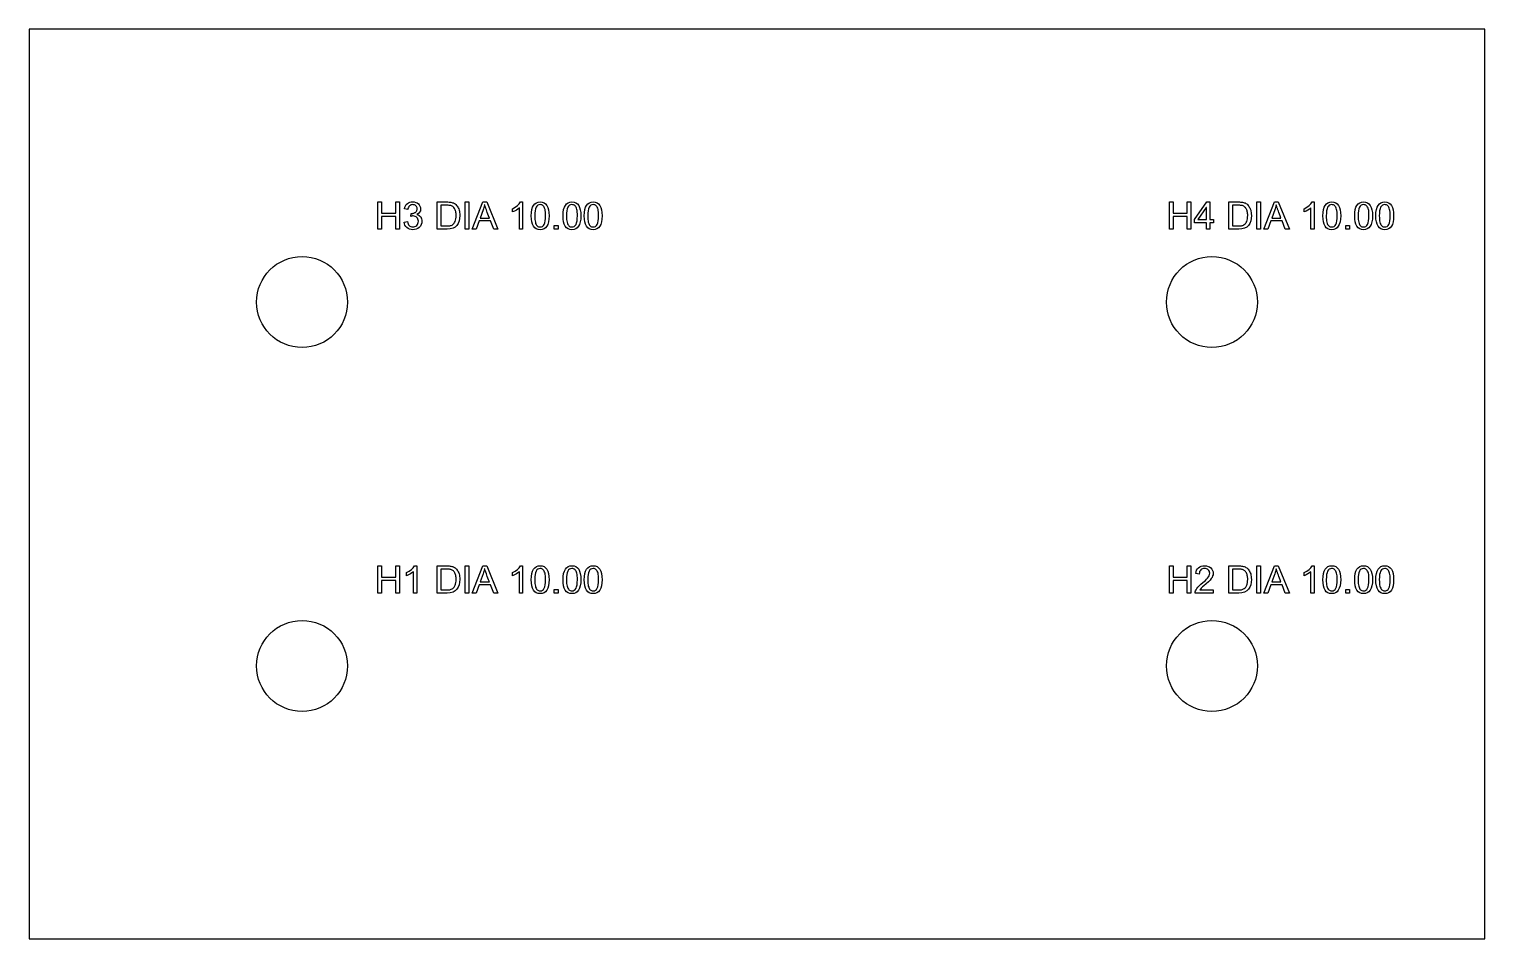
# Model space of a CAD drawing. Header units: millimetres. Extents: x 0 to 160, y 0 to 171.
# Drawn here: x 0 to 160, y 0 to 100 of the extents above; entities that cross this region are included whole.
import ezdxf

# ---------------------------------------------------------------- set-up
doc = ezdxf.new("R2010")
doc.units = ezdxf.units.MM
for name, color, linetype in [('CUT', 1, 'CONTINUOUS'), ('HOLE', 3, 'CONTINUOUS'), ('TEXT', 7, 'CONTINUOUS')]:
    doc.layers.add(name, color=color, linetype=linetype)

msp = doc.modelspace()

# ---------------------------------------------------------------- linework, layer by layer
at = {"layer": 'CUT'}
msp.add_lwpolyline([(0, 0), (160, 0), (160, 100), (0, 100), (0, 0)], close=True, dxfattribs=at)
at = {"layer": 'HOLE'}
for centre in [(30, 70), (130, 70), (30, 30), (130, 30)]:
    msp.add_circle(centre, 5, dxfattribs=at)
at = {"layer": 'TEXT'}
for points in [[(40.69, 78), (40.29, 78), (40.29, 79.41), (38.73, 79.41), (38.73, 78), (38.34, 78), (38.34, 81), (38.73, 81), (38.73, 79.77), (40.29, 79.77), (40.29, 81), (40.69, 81), (40.69, 78)], [(42.61, 79.62), (42.75, 79.59), (42.86, 79.53), (42.96, 79.45), (43.04, 79.35), (43.1, 79.24), (43.14, 79.13), (43.17, 79.01), (43.18, 78.88), (43.16, 78.69), (43.1, 78.51), (43.01, 78.35), (42.88, 78.21), (42.72, 78.1), (42.55, 78.01), (42.37, 77.97), (42.17, 77.95), (41.98, 77.96), (41.8, 78.01), (41.65, 78.08), (41.51, 78.18), (41.4, 78.31), (41.31, 78.45), (41.25, 78.61), (41.21, 78.79), (41.58, 78.84), (41.61, 78.7), (41.66, 78.58), (41.71, 78.48), (41.78, 78.4), (41.86, 78.33), (41.95, 78.29), (42.05, 78.26), (42.17, 78.25), (42.29, 78.26), (42.4, 78.3), (42.51, 78.35), (42.6, 78.43), (42.68, 78.53), (42.74, 78.63), (42.77, 78.75), (42.78, 78.88), (42.77, 79), (42.74, 79.11), (42.69, 79.21), (42.62, 79.29), (42.53, 79.37), (42.43, 79.42), (42.32, 79.45), (42.2, 79.46), (42.14, 79.46), (42.08, 79.45), (42.01, 79.44), (41.94, 79.42), (41.98, 79.74), (42.05, 79.74), (42.11, 79.75), (42.16, 79.75), (42.21, 79.76), (42.26, 79.77), (42.3, 79.78), (42.35, 79.8), (42.4, 79.83), (42.45, 79.86), (42.5, 79.89), (42.54, 79.94), (42.58, 79.99), (42.61, 80.04), (42.63, 80.1), (42.65, 80.17), (42.65, 80.24), (42.64, 80.35), (42.61, 80.44), (42.57, 80.52), (42.5, 80.59), (42.42, 80.64), (42.34, 80.68), (42.25, 80.7), (42.16, 80.71), (42.05, 80.7), (41.96, 80.68), (41.87, 80.63), (41.8, 80.57), (41.73, 80.49), (41.68, 80.4), (41.64, 80.29), (41.62, 80.17), (41.25, 80.23), (41.3, 80.42), (41.36, 80.58), (41.45, 80.71), (41.57, 80.82), (41.69, 80.9), (41.83, 80.97), (41.99, 81), (42.15, 81.01), (42.33, 81), (42.49, 80.96), (42.64, 80.89), (42.78, 80.79), (42.88, 80.67), (42.96, 80.54), (43.01, 80.39), (43.03, 80.23), (43, 80.04), (42.92, 79.87), (42.79, 79.74), (42.61, 79.63), (42.61, 79.62)], [(44.86, 81), (45.89, 81), (46.02, 81), (46.15, 80.99), (46.26, 80.98), (46.36, 80.97), (46.46, 80.95), (46.55, 80.92), (46.65, 80.89), (46.74, 80.84), (46.82, 80.78), (46.9, 80.71), (46.98, 80.63), (47.05, 80.54), (47.11, 80.44), (47.17, 80.34), (47.22, 80.23), (47.26, 80.11), (47.29, 79.98), (47.32, 79.84), (47.33, 79.68), (47.34, 79.52), (47.32, 79.2), (47.26, 78.91), (47.16, 78.65), (47.02, 78.43), (46.84, 78.24), (46.59, 78.11), (46.29, 78.03), (45.94, 78), (44.86, 78), (44.86, 81)], [(45.25, 78.36), (45.9, 78.36), (45.99, 78.36), (46.08, 78.36), (46.17, 78.37), (46.25, 78.38), (46.33, 78.4), (46.4, 78.43), (46.48, 78.46), (46.56, 78.51), (46.64, 78.58), (46.71, 78.66), (46.77, 78.75), (46.82, 78.87), (46.87, 79), (46.9, 79.16), (46.92, 79.33), (46.93, 79.52), (46.93, 79.64), (46.92, 79.74), (46.91, 79.85), (46.89, 79.95), (46.86, 80.04), (46.83, 80.13), (46.79, 80.22), (46.74, 80.3), (46.69, 80.38), (46.63, 80.44), (46.56, 80.49), (46.49, 80.54), (46.43, 80.57), (46.36, 80.6), (46.29, 80.62), (46.22, 80.63), (46.15, 80.63), (46.07, 80.64), (45.98, 80.64), (45.88, 80.64), (45.25, 80.64), (45.25, 78.36)], [(48.33, 78), (47.93, 78), (47.93, 81), (48.33, 81), (48.33, 78)], [(51.51, 78), (51.06, 78), (50.71, 78.91), (49.46, 78.91), (49.13, 78), (48.71, 78), (49.86, 81), (50.29, 81), (51.51, 78)], [(50.59, 79.23), (50.5, 79.46), (50.43, 79.66), (50.36, 79.84), (50.3, 79.99), (50.26, 80.12), (50.22, 80.22), (50.19, 80.29), (50.18, 80.33), (50.15, 80.41), (50.13, 80.49), (50.1, 80.58), (50.07, 80.69), (50.06, 80.69), (50.03, 80.54), (49.99, 80.4), (49.95, 80.26), (49.91, 80.13), (49.57, 79.23), (50.59, 79.23)], [(54.24, 78), (53.88, 78), (53.88, 80.35), (53.73, 80.22), (53.55, 80.11), (53.36, 80), (53.14, 79.9), (53.14, 80.26), (53.43, 80.42), (53.67, 80.6), (53.86, 80.8), (54, 81.01), (54.24, 81.01), (54.24, 78)], [(56.17, 81.01), (56.4, 80.99), (56.6, 80.92), (56.76, 80.8), (56.9, 80.63), (57.01, 80.41), (57.08, 80.15), (57.13, 79.84), (57.15, 79.48), (57.13, 79.12), (57.08, 78.8), (57, 78.54), (56.89, 78.33), (56.75, 78.16), (56.59, 78.04), (56.39, 77.97), (56.17, 77.95), (55.94, 77.97), (55.74, 78.04), (55.57, 78.16), (55.44, 78.33), (55.33, 78.55), (55.25, 78.81), (55.21, 79.12), (55.19, 79.48), (55.21, 79.84), (55.25, 80.16), (55.33, 80.42), (55.44, 80.63), (55.58, 80.8), (55.75, 80.92), (55.95, 80.99), (56.17, 81.01)], [(56.17, 78.25), (56.31, 78.27), (56.43, 78.32), (56.53, 78.41), (56.62, 78.54), (56.68, 78.71), (56.73, 78.92), (56.76, 79.18), (56.77, 79.48), (56.76, 79.69), (56.75, 79.89), (56.73, 80.05), (56.7, 80.19), (56.66, 80.32), (56.62, 80.42), (56.56, 80.51), (56.5, 80.58), (56.43, 80.64), (56.35, 80.68), (56.26, 80.7), (56.16, 80.71), (56.02, 80.69), (55.9, 80.64), (55.8, 80.55), (55.72, 80.42), (55.65, 80.25), (55.61, 80.04), (55.58, 79.78), (55.57, 79.48), (55.57, 79.27), (55.59, 79.08), (55.61, 78.91), (55.64, 78.77), (55.67, 78.65), (55.72, 78.54), (55.77, 78.45), (55.84, 78.38), (55.91, 78.32), (55.99, 78.28), (56.07, 78.26), (56.17, 78.25)], [(59.66, 81.01), (59.89, 80.99), (60.09, 80.92), (60.26, 80.8), (60.4, 80.63), (60.5, 80.41), (60.58, 80.15), (60.63, 79.84), (60.64, 79.48), (60.63, 79.12), (60.58, 78.8), (60.5, 78.54), (60.39, 78.33), (60.25, 78.16), (60.08, 78.04), (59.89, 77.97), (59.66, 77.95), (59.43, 77.97), (59.24, 78.04), (59.07, 78.16), (58.93, 78.33), (58.82, 78.55), (58.75, 78.81), (58.7, 79.12), (58.69, 79.48), (58.7, 79.84), (58.75, 80.16), (58.83, 80.42), (58.94, 80.63), (59.08, 80.8), (59.25, 80.92), (59.44, 80.99), (59.66, 81.01)], [(59.66, 78.25), (59.8, 78.27), (59.92, 78.32), (60.03, 78.41), (60.11, 78.54), (60.18, 78.71), (60.22, 78.92), (60.25, 79.18), (60.26, 79.48), (60.26, 79.69), (60.25, 79.89), (60.23, 80.05), (60.2, 80.19), (60.16, 80.32), (60.11, 80.42), (60.06, 80.51), (60, 80.58), (59.92, 80.64), (59.84, 80.68), (59.76, 80.7), (59.66, 80.71), (59.52, 80.69), (59.4, 80.64), (59.3, 80.55), (59.21, 80.42), (59.15, 80.25), (59.1, 80.04), (59.07, 79.78), (59.06, 79.48), (59.07, 79.27), (59.08, 79.08), (59.1, 78.91), (59.13, 78.77), (59.17, 78.65), (59.21, 78.54), (59.27, 78.45), (59.33, 78.38), (59.4, 78.32), (59.48, 78.28), (59.57, 78.26), (59.66, 78.25)], [(61.99, 81.01), (62.22, 80.99), (62.42, 80.92), (62.59, 80.8), (62.73, 80.63), (62.83, 80.41), (62.91, 80.15), (62.96, 79.84), (62.97, 79.48), (62.96, 79.12), (62.91, 78.8), (62.83, 78.54), (62.72, 78.33), (62.58, 78.16), (62.41, 78.04), (62.22, 77.97), (61.99, 77.95), (61.77, 77.97), (61.57, 78.04), (61.4, 78.16), (61.26, 78.33), (61.16, 78.55), (61.08, 78.81), (61.03, 79.12), (61.02, 79.48), (61.03, 79.84), (61.08, 80.16), (61.16, 80.42), (61.27, 80.63), (61.41, 80.8), (61.58, 80.92), (61.77, 80.99), (61.99, 81.01)], [(61.99, 78.25), (62.13, 78.27), (62.25, 78.32), (62.36, 78.41), (62.44, 78.54), (62.51, 78.71), (62.56, 78.92), (62.58, 79.18), (62.59, 79.48), (62.59, 79.69), (62.58, 79.89), (62.56, 80.05), (62.53, 80.19), (62.49, 80.32), (62.44, 80.42), (62.39, 80.51), (62.33, 80.58), (62.26, 80.64), (62.18, 80.68), (62.09, 80.7), (61.99, 80.71), (61.85, 80.69), (61.73, 80.64), (61.63, 80.55), (61.54, 80.42), (61.48, 80.25), (61.43, 80.04), (61.4, 79.78), (61.39, 79.48), (61.4, 79.27), (61.41, 79.08), (61.43, 78.91), (61.46, 78.77), (61.5, 78.65), (61.55, 78.54), (61.6, 78.45), (61.66, 78.38), (61.73, 78.32), (61.81, 78.28), (61.9, 78.26), (61.99, 78.25)], [(127.69, 78), (127.29, 78), (127.29, 79.41), (125.73, 79.41), (125.73, 78), (125.34, 78), (125.34, 81), (125.73, 81), (125.73, 79.77), (127.29, 79.77), (127.29, 81), (127.69, 81), (127.69, 78)], [(130.16, 78.72), (129.76, 78.72), (129.76, 78), (129.39, 78), (129.39, 78.72), (128.09, 78.72), (128.09, 79.06), (129.45, 81), (129.76, 81), (129.76, 79.06), (130.16, 79.06), (130.16, 78.72)], [(129.39, 79.06), (129.39, 80.41), (129.38, 80.41), (128.45, 79.06), (129.39, 79.06)], [(131.86, 81), (132.89, 81), (133.02, 81), (133.15, 80.99), (133.26, 80.98), (133.36, 80.97), (133.46, 80.95), (133.55, 80.92), (133.65, 80.89), (133.74, 80.84), (133.82, 80.78), (133.9, 80.71), (133.98, 80.63), (134.05, 80.54), (134.11, 80.44), (134.17, 80.34), (134.22, 80.23), (134.26, 80.11), (134.29, 79.98), (134.32, 79.84), (134.33, 79.68), (134.34, 79.52), (134.32, 79.2), (134.26, 78.91), (134.16, 78.65), (134.02, 78.43), (133.84, 78.24), (133.59, 78.11), (133.29, 78.03), (132.94, 78), (131.86, 78), (131.86, 81)], [(132.25, 78.36), (132.9, 78.36), (132.99, 78.36), (133.08, 78.36), (133.17, 78.37), (133.25, 78.38), (133.33, 78.4), (133.4, 78.43), (133.48, 78.46), (133.56, 78.51), (133.64, 78.58), (133.71, 78.66), (133.77, 78.75), (133.82, 78.87), (133.87, 79), (133.9, 79.16), (133.92, 79.33), (133.93, 79.52), (133.93, 79.64), (133.92, 79.74), (133.91, 79.85), (133.89, 79.95), (133.86, 80.04), (133.83, 80.13), (133.79, 80.22), (133.74, 80.3), (133.69, 80.38), (133.63, 80.44), (133.56, 80.49), (133.49, 80.54), (133.43, 80.57), (133.36, 80.6), (133.29, 80.62), (133.22, 80.63), (133.15, 80.63), (133.07, 80.64), (132.98, 80.64), (132.88, 80.64), (132.25, 80.64), (132.25, 78.36)], [(135.33, 78), (134.93, 78), (134.93, 81), (135.33, 81), (135.33, 78)], [(138.51, 78), (138.06, 78), (137.71, 78.91), (136.46, 78.91), (136.13, 78), (135.71, 78), (136.86, 81), (137.29, 81), (138.51, 78)], [(137.59, 79.23), (137.5, 79.46), (137.43, 79.66), (137.36, 79.84), (137.3, 79.99), (137.26, 80.12), (137.22, 80.22), (137.19, 80.29), (137.18, 80.33), (137.15, 80.41), (137.13, 80.49), (137.1, 80.58), (137.07, 80.69), (137.06, 80.69), (137.03, 80.54), (136.99, 80.4), (136.95, 80.26), (136.91, 80.13), (136.57, 79.23), (137.59, 79.23)], [(141.24, 78), (140.88, 78), (140.88, 80.35), (140.73, 80.22), (140.55, 80.11), (140.36, 80), (140.14, 79.9), (140.14, 80.26), (140.43, 80.42), (140.67, 80.6), (140.86, 80.8), (141, 81.01), (141.24, 81.01), (141.24, 78)], [(143.17, 81.01), (143.4, 80.99), (143.6, 80.92), (143.76, 80.8), (143.9, 80.63), (144.01, 80.41), (144.08, 80.15), (144.13, 79.84), (144.15, 79.48), (144.13, 79.12), (144.08, 78.8), (144, 78.54), (143.89, 78.33), (143.75, 78.16), (143.59, 78.04), (143.39, 77.97), (143.17, 77.95), (142.94, 77.97), (142.74, 78.04), (142.57, 78.16), (142.44, 78.33), (142.33, 78.55), (142.25, 78.81), (142.21, 79.12), (142.19, 79.48), (142.21, 79.84), (142.25, 80.16), (142.33, 80.42), (142.44, 80.63), (142.58, 80.8), (142.75, 80.92), (142.95, 80.99), (143.17, 81.01)], [(143.17, 78.25), (143.31, 78.27), (143.43, 78.32), (143.53, 78.41), (143.62, 78.54), (143.68, 78.71), (143.73, 78.92), (143.76, 79.18), (143.77, 79.48), (143.76, 79.69), (143.75, 79.89), (143.73, 80.05), (143.7, 80.19), (143.66, 80.32), (143.62, 80.42), (143.56, 80.51), (143.5, 80.58), (143.43, 80.64), (143.35, 80.68), (143.26, 80.7), (143.16, 80.71), (143.02, 80.69), (142.9, 80.64), (142.8, 80.55), (142.72, 80.42), (142.65, 80.25), (142.61, 80.04), (142.58, 79.78), (142.57, 79.48), (142.57, 79.27), (142.59, 79.08), (142.61, 78.91), (142.64, 78.77), (142.67, 78.65), (142.72, 78.54), (142.77, 78.45), (142.84, 78.38), (142.91, 78.32), (142.99, 78.28), (143.07, 78.26), (143.17, 78.25)], [(146.66, 81.01), (146.89, 80.99), (147.09, 80.92), (147.26, 80.8), (147.4, 80.63), (147.5, 80.41), (147.58, 80.15), (147.63, 79.84), (147.64, 79.48), (147.63, 79.12), (147.58, 78.8), (147.5, 78.54), (147.39, 78.33), (147.25, 78.16), (147.08, 78.04), (146.89, 77.97), (146.66, 77.95), (146.43, 77.97), (146.24, 78.04), (146.07, 78.16), (145.93, 78.33), (145.82, 78.55), (145.75, 78.81), (145.7, 79.12), (145.69, 79.48), (145.7, 79.84), (145.75, 80.16), (145.83, 80.42), (145.94, 80.63), (146.08, 80.8), (146.25, 80.92), (146.44, 80.99), (146.66, 81.01)], [(146.66, 78.25), (146.8, 78.27), (146.92, 78.32), (147.03, 78.41), (147.11, 78.54), (147.18, 78.71), (147.22, 78.92), (147.25, 79.18), (147.26, 79.48), (147.26, 79.69), (147.25, 79.89), (147.23, 80.05), (147.2, 80.19), (147.16, 80.32), (147.11, 80.42), (147.06, 80.51), (147, 80.58), (146.92, 80.64), (146.84, 80.68), (146.76, 80.7), (146.66, 80.71), (146.52, 80.69), (146.4, 80.64), (146.3, 80.55), (146.21, 80.42), (146.15, 80.25), (146.1, 80.04), (146.07, 79.78), (146.06, 79.48), (146.07, 79.27), (146.08, 79.08), (146.1, 78.91), (146.13, 78.77), (146.17, 78.65), (146.21, 78.54), (146.27, 78.45), (146.33, 78.38), (146.4, 78.32), (146.48, 78.28), (146.57, 78.26), (146.66, 78.25)], [(148.99, 81.01), (149.22, 80.99), (149.42, 80.92), (149.59, 80.8), (149.73, 80.63), (149.83, 80.41), (149.91, 80.15), (149.96, 79.84), (149.97, 79.48), (149.96, 79.12), (149.91, 78.8), (149.83, 78.54), (149.72, 78.33), (149.58, 78.16), (149.41, 78.04), (149.22, 77.97), (148.99, 77.95), (148.77, 77.97), (148.57, 78.04), (148.4, 78.16), (148.26, 78.33), (148.16, 78.55), (148.08, 78.81), (148.03, 79.12), (148.02, 79.48), (148.03, 79.84), (148.08, 80.16), (148.16, 80.42), (148.27, 80.63), (148.41, 80.8), (148.58, 80.92), (148.77, 80.99), (148.99, 81.01)], [(148.99, 78.25), (149.13, 78.27), (149.25, 78.32), (149.36, 78.41), (149.44, 78.54), (149.51, 78.71), (149.56, 78.92), (149.58, 79.18), (149.59, 79.48), (149.59, 79.69), (149.58, 79.89), (149.56, 80.05), (149.53, 80.19), (149.49, 80.32), (149.44, 80.42), (149.39, 80.51), (149.33, 80.58), (149.26, 80.64), (149.18, 80.68), (149.09, 80.7), (148.99, 80.71), (148.85, 80.69), (148.73, 80.64), (148.63, 80.55), (148.54, 80.42), (148.48, 80.25), (148.43, 80.04), (148.4, 79.78), (148.39, 79.48), (148.4, 79.27), (148.41, 79.08), (148.43, 78.91), (148.46, 78.77), (148.5, 78.65), (148.55, 78.54), (148.6, 78.45), (148.66, 78.38), (148.73, 78.32), (148.81, 78.28), (148.9, 78.26), (148.99, 78.25)], [(58.13, 78), (57.71, 78), (57.71, 78.42), (58.13, 78.42), (58.13, 78)], [(145.13, 78), (144.71, 78), (144.71, 78.42), (145.13, 78.42), (145.13, 78)], [(40.69, 38), (40.29, 38), (40.29, 39.41), (38.73, 39.41), (38.73, 38), (38.34, 38), (38.34, 41), (38.73, 41), (38.73, 39.77), (40.29, 39.77), (40.29, 41), (40.69, 41), (40.69, 38)], [(42.6, 38), (42.23, 38), (42.23, 40.35), (42.08, 40.22), (41.91, 40.11), (41.71, 40), (41.49, 39.9), (41.49, 40.26), (41.78, 40.42), (42.03, 40.6), (42.22, 40.8), (42.36, 41.01), (42.6, 41.01), (42.6, 38)], [(44.86, 41), (45.89, 41), (46.02, 41), (46.15, 40.99), (46.26, 40.98), (46.36, 40.97), (46.46, 40.95), (46.55, 40.92), (46.65, 40.89), (46.74, 40.84), (46.82, 40.78), (46.9, 40.71), (46.98, 40.63), (47.05, 40.54), (47.11, 40.44), (47.17, 40.34), (47.22, 40.23), (47.26, 40.11), (47.29, 39.98), (47.32, 39.84), (47.33, 39.68), (47.34, 39.52), (47.32, 39.2), (47.26, 38.91), (47.16, 38.65), (47.02, 38.43), (46.84, 38.24), (46.59, 38.11), (46.29, 38.03), (45.94, 38), (44.86, 38), (44.86, 41)], [(45.25, 38.36), (45.9, 38.36), (45.99, 38.36), (46.08, 38.36), (46.17, 38.37), (46.25, 38.38), (46.33, 38.4), (46.4, 38.43), (46.48, 38.46), (46.56, 38.51), (46.64, 38.58), (46.71, 38.66), (46.77, 38.75), (46.82, 38.87), (46.87, 39), (46.9, 39.16), (46.92, 39.33), (46.93, 39.52), (46.93, 39.64), (46.92, 39.74), (46.91, 39.85), (46.89, 39.95), (46.86, 40.04), (46.83, 40.13), (46.79, 40.22), (46.74, 40.3), (46.69, 40.38), (46.63, 40.44), (46.56, 40.49), (46.49, 40.54), (46.43, 40.57), (46.36, 40.6), (46.29, 40.62), (46.22, 40.63), (46.15, 40.63), (46.07, 40.64), (45.98, 40.64), (45.88, 40.64), (45.25, 40.64), (45.25, 38.36)], [(48.33, 38), (47.93, 38), (47.93, 41), (48.33, 41), (48.33, 38)], [(51.51, 38), (51.06, 38), (50.71, 38.91), (49.46, 38.91), (49.13, 38), (48.71, 38), (49.86, 41), (50.29, 41), (51.51, 38)], [(50.59, 39.23), (50.5, 39.46), (50.43, 39.66), (50.36, 39.84), (50.3, 39.99), (50.26, 40.12), (50.22, 40.22), (50.19, 40.29), (50.18, 40.33), (50.15, 40.41), (50.13, 40.49), (50.1, 40.58), (50.07, 40.69), (50.06, 40.69), (50.03, 40.54), (49.99, 40.4), (49.95, 40.26), (49.91, 40.13), (49.57, 39.23), (50.59, 39.23)], [(54.24, 38), (53.88, 38), (53.88, 40.35), (53.73, 40.22), (53.55, 40.11), (53.36, 40), (53.14, 39.9), (53.14, 40.26), (53.43, 40.42), (53.67, 40.6), (53.86, 40.8), (54, 41.01), (54.24, 41.01), (54.24, 38)], [(56.17, 41.01), (56.4, 40.99), (56.6, 40.92), (56.76, 40.8), (56.9, 40.63), (57.01, 40.41), (57.08, 40.15), (57.13, 39.84), (57.15, 39.48), (57.13, 39.12), (57.08, 38.8), (57, 38.54), (56.89, 38.33), (56.75, 38.16), (56.59, 38.04), (56.39, 37.97), (56.17, 37.95), (55.94, 37.97), (55.74, 38.04), (55.57, 38.16), (55.44, 38.33), (55.33, 38.55), (55.25, 38.81), (55.21, 39.12), (55.19, 39.48), (55.21, 39.84), (55.25, 40.16), (55.33, 40.42), (55.44, 40.63), (55.58, 40.8), (55.75, 40.92), (55.95, 40.99), (56.17, 41.01)], [(56.17, 38.25), (56.31, 38.27), (56.43, 38.32), (56.53, 38.41), (56.62, 38.54), (56.68, 38.71), (56.73, 38.92), (56.76, 39.18), (56.77, 39.48), (56.76, 39.69), (56.75, 39.89), (56.73, 40.05), (56.7, 40.19), (56.66, 40.32), (56.62, 40.42), (56.56, 40.51), (56.5, 40.58), (56.43, 40.64), (56.35, 40.68), (56.26, 40.7), (56.16, 40.71), (56.02, 40.69), (55.9, 40.64), (55.8, 40.55), (55.72, 40.42), (55.65, 40.25), (55.61, 40.04), (55.58, 39.78), (55.57, 39.48), (55.57, 39.27), (55.59, 39.08), (55.61, 38.91), (55.64, 38.77), (55.67, 38.65), (55.72, 38.54), (55.77, 38.45), (55.84, 38.38), (55.91, 38.32), (55.99, 38.28), (56.07, 38.26), (56.17, 38.25)], [(59.66, 41.01), (59.89, 40.99), (60.09, 40.92), (60.26, 40.8), (60.4, 40.63), (60.5, 40.41), (60.58, 40.15), (60.63, 39.84), (60.64, 39.48), (60.63, 39.12), (60.58, 38.8), (60.5, 38.54), (60.39, 38.33), (60.25, 38.16), (60.08, 38.04), (59.89, 37.97), (59.66, 37.95), (59.43, 37.97), (59.24, 38.04), (59.07, 38.16), (58.93, 38.33), (58.82, 38.55), (58.75, 38.81), (58.7, 39.12), (58.69, 39.48), (58.7, 39.84), (58.75, 40.16), (58.83, 40.42), (58.94, 40.63), (59.08, 40.8), (59.25, 40.92), (59.44, 40.99), (59.66, 41.01)], [(59.66, 38.25), (59.8, 38.27), (59.92, 38.32), (60.03, 38.41), (60.11, 38.54), (60.18, 38.71), (60.22, 38.92), (60.25, 39.18), (60.26, 39.48), (60.26, 39.69), (60.25, 39.89), (60.23, 40.05), (60.2, 40.19), (60.16, 40.32), (60.11, 40.42), (60.06, 40.51), (60, 40.58), (59.92, 40.64), (59.84, 40.68), (59.76, 40.7), (59.66, 40.71), (59.52, 40.69), (59.4, 40.64), (59.3, 40.55), (59.21, 40.42), (59.15, 40.25), (59.1, 40.04), (59.07, 39.78), (59.06, 39.48), (59.07, 39.27), (59.08, 39.08), (59.1, 38.91), (59.13, 38.77), (59.17, 38.65), (59.21, 38.54), (59.27, 38.45), (59.33, 38.38), (59.4, 38.32), (59.48, 38.28), (59.57, 38.26), (59.66, 38.25)], [(61.99, 41.01), (62.22, 40.99), (62.42, 40.92), (62.59, 40.8), (62.73, 40.63), (62.83, 40.41), (62.91, 40.15), (62.96, 39.84), (62.97, 39.48), (62.96, 39.12), (62.91, 38.8), (62.83, 38.54), (62.72, 38.33), (62.58, 38.16), (62.41, 38.04), (62.22, 37.97), (61.99, 37.95), (61.77, 37.97), (61.57, 38.04), (61.4, 38.16), (61.26, 38.33), (61.16, 38.55), (61.08, 38.81), (61.03, 39.12), (61.02, 39.48), (61.03, 39.84), (61.08, 40.16), (61.16, 40.42), (61.27, 40.63), (61.41, 40.8), (61.58, 40.92), (61.77, 40.99), (61.99, 41.01)], [(61.99, 38.25), (62.13, 38.27), (62.25, 38.32), (62.36, 38.41), (62.44, 38.54), (62.51, 38.71), (62.56, 38.92), (62.58, 39.18), (62.59, 39.48), (62.59, 39.69), (62.58, 39.89), (62.56, 40.05), (62.53, 40.19), (62.49, 40.32), (62.44, 40.42), (62.39, 40.51), (62.33, 40.58), (62.26, 40.64), (62.18, 40.68), (62.09, 40.7), (61.99, 40.71), (61.85, 40.69), (61.73, 40.64), (61.63, 40.55), (61.54, 40.42), (61.48, 40.25), (61.43, 40.04), (61.4, 39.78), (61.39, 39.48), (61.4, 39.27), (61.41, 39.08), (61.43, 38.91), (61.46, 38.77), (61.5, 38.65), (61.55, 38.54), (61.6, 38.45), (61.66, 38.38), (61.73, 38.32), (61.81, 38.28), (61.9, 38.26), (61.99, 38.25)], [(127.69, 38), (127.29, 38), (127.29, 39.41), (125.73, 39.41), (125.73, 38), (125.34, 38), (125.34, 41), (125.73, 41), (125.73, 39.77), (127.29, 39.77), (127.29, 41), (127.69, 41), (127.69, 38)], [(130.14, 38), (128.16, 38), (128.17, 38.13), (128.2, 38.26), (128.26, 38.38), (128.33, 38.51), (128.44, 38.65), (128.59, 38.81), (128.77, 38.98), (128.99, 39.16), (129.14, 39.28), (129.28, 39.41), (129.4, 39.53), (129.52, 39.66), (129.63, 39.79), (129.7, 39.92), (129.74, 40.06), (129.76, 40.19), (129.75, 40.3), (129.72, 40.4), (129.67, 40.48), (129.6, 40.56), (129.51, 40.63), (129.42, 40.67), (129.31, 40.7), (129.19, 40.71), (129.07, 40.7), (128.96, 40.67), (128.86, 40.63), (128.78, 40.56), (128.7, 40.47), (128.65, 40.37), (128.62, 40.25), (128.61, 40.1), (128.23, 40.15), (128.26, 40.35), (128.32, 40.52), (128.41, 40.67), (128.53, 40.79), (128.67, 40.89), (128.83, 40.96), (129, 41), (129.2, 41.01), (129.41, 41), (129.59, 40.95), (129.75, 40.88), (129.89, 40.77), (130, 40.64), (130.07, 40.5), (130.12, 40.35), (130.13, 40.18), (130.12, 40.03), (130.08, 39.89), (130.02, 39.74), (129.93, 39.6), (129.8, 39.43), (129.62, 39.25), (129.38, 39.04), (129.1, 38.8), (128.95, 38.68), (128.83, 38.56), (128.73, 38.45), (128.67, 38.36), (130.14, 38.36), (130.14, 38)], [(131.86, 41), (132.89, 41), (133.02, 41), (133.15, 40.99), (133.26, 40.98), (133.36, 40.97), (133.46, 40.95), (133.55, 40.92), (133.65, 40.89), (133.74, 40.84), (133.82, 40.78), (133.9, 40.71), (133.98, 40.63), (134.05, 40.54), (134.11, 40.44), (134.17, 40.34), (134.22, 40.23), (134.26, 40.11), (134.29, 39.98), (134.32, 39.84), (134.33, 39.68), (134.34, 39.52), (134.32, 39.2), (134.26, 38.91), (134.16, 38.65), (134.02, 38.43), (133.84, 38.24), (133.59, 38.11), (133.29, 38.03), (132.94, 38), (131.86, 38), (131.86, 41)], [(132.25, 38.36), (132.9, 38.36), (132.99, 38.36), (133.08, 38.36), (133.17, 38.37), (133.25, 38.38), (133.33, 38.4), (133.4, 38.43), (133.48, 38.46), (133.56, 38.51), (133.64, 38.58), (133.71, 38.66), (133.77, 38.75), (133.82, 38.87), (133.87, 39), (133.9, 39.16), (133.92, 39.33), (133.93, 39.52), (133.93, 39.64), (133.92, 39.74), (133.91, 39.85), (133.89, 39.95), (133.86, 40.04), (133.83, 40.13), (133.79, 40.22), (133.74, 40.3), (133.69, 40.38), (133.63, 40.44), (133.56, 40.49), (133.49, 40.54), (133.43, 40.57), (133.36, 40.6), (133.29, 40.62), (133.22, 40.63), (133.15, 40.63), (133.07, 40.64), (132.98, 40.64), (132.88, 40.64), (132.25, 40.64), (132.25, 38.36)], [(135.33, 38), (134.93, 38), (134.93, 41), (135.33, 41), (135.33, 38)], [(138.51, 38), (138.06, 38), (137.71, 38.91), (136.46, 38.91), (136.13, 38), (135.71, 38), (136.86, 41), (137.29, 41), (138.51, 38)], [(137.59, 39.23), (137.5, 39.46), (137.43, 39.66), (137.36, 39.84), (137.3, 39.99), (137.26, 40.12), (137.22, 40.22), (137.19, 40.29), (137.18, 40.33), (137.15, 40.41), (137.13, 40.49), (137.1, 40.58), (137.07, 40.69), (137.06, 40.69), (137.03, 40.54), (136.99, 40.4), (136.95, 40.26), (136.91, 40.13), (136.57, 39.23), (137.59, 39.23)], [(141.24, 38), (140.88, 38), (140.88, 40.35), (140.73, 40.22), (140.55, 40.11), (140.36, 40), (140.14, 39.9), (140.14, 40.26), (140.43, 40.42), (140.67, 40.6), (140.86, 40.8), (141, 41.01), (141.24, 41.01), (141.24, 38)], [(143.17, 41.01), (143.4, 40.99), (143.6, 40.92), (143.76, 40.8), (143.9, 40.63), (144.01, 40.41), (144.08, 40.15), (144.13, 39.84), (144.15, 39.48), (144.13, 39.12), (144.08, 38.8), (144, 38.54), (143.89, 38.33), (143.75, 38.16), (143.59, 38.04), (143.39, 37.97), (143.17, 37.95), (142.94, 37.97), (142.74, 38.04), (142.57, 38.16), (142.44, 38.33), (142.33, 38.55), (142.25, 38.81), (142.21, 39.12), (142.19, 39.48), (142.21, 39.84), (142.25, 40.16), (142.33, 40.42), (142.44, 40.63), (142.58, 40.8), (142.75, 40.92), (142.95, 40.99), (143.17, 41.01)], [(143.17, 38.25), (143.31, 38.27), (143.43, 38.32), (143.53, 38.41), (143.62, 38.54), (143.68, 38.71), (143.73, 38.92), (143.76, 39.18), (143.77, 39.48), (143.76, 39.69), (143.75, 39.89), (143.73, 40.05), (143.7, 40.19), (143.66, 40.32), (143.62, 40.42), (143.56, 40.51), (143.5, 40.58), (143.43, 40.64), (143.35, 40.68), (143.26, 40.7), (143.16, 40.71), (143.02, 40.69), (142.9, 40.64), (142.8, 40.55), (142.72, 40.42), (142.65, 40.25), (142.61, 40.04), (142.58, 39.78), (142.57, 39.48), (142.57, 39.27), (142.59, 39.08), (142.61, 38.91), (142.64, 38.77), (142.67, 38.65), (142.72, 38.54), (142.77, 38.45), (142.84, 38.38), (142.91, 38.32), (142.99, 38.28), (143.07, 38.26), (143.17, 38.25)], [(146.66, 41.01), (146.89, 40.99), (147.09, 40.92), (147.26, 40.8), (147.4, 40.63), (147.5, 40.41), (147.58, 40.15), (147.63, 39.84), (147.64, 39.48), (147.63, 39.12), (147.58, 38.8), (147.5, 38.54), (147.39, 38.33), (147.25, 38.16), (147.08, 38.04), (146.89, 37.97), (146.66, 37.95), (146.43, 37.97), (146.24, 38.04), (146.07, 38.16), (145.93, 38.33), (145.82, 38.55), (145.75, 38.81), (145.7, 39.12), (145.69, 39.48), (145.7, 39.84), (145.75, 40.16), (145.83, 40.42), (145.94, 40.63), (146.08, 40.8), (146.25, 40.92), (146.44, 40.99), (146.66, 41.01)], [(146.66, 38.25), (146.8, 38.27), (146.92, 38.32), (147.03, 38.41), (147.11, 38.54), (147.18, 38.71), (147.22, 38.92), (147.25, 39.18), (147.26, 39.48), (147.26, 39.69), (147.25, 39.89), (147.23, 40.05), (147.2, 40.19), (147.16, 40.32), (147.11, 40.42), (147.06, 40.51), (147, 40.58), (146.92, 40.64), (146.84, 40.68), (146.76, 40.7), (146.66, 40.71), (146.52, 40.69), (146.4, 40.64), (146.3, 40.55), (146.21, 40.42), (146.15, 40.25), (146.1, 40.04), (146.07, 39.78), (146.06, 39.48), (146.07, 39.27), (146.08, 39.08), (146.1, 38.91), (146.13, 38.77), (146.17, 38.65), (146.21, 38.54), (146.27, 38.45), (146.33, 38.38), (146.4, 38.32), (146.48, 38.28), (146.57, 38.26), (146.66, 38.25)], [(148.99, 41.01), (149.22, 40.99), (149.42, 40.92), (149.59, 40.8), (149.73, 40.63), (149.83, 40.41), (149.91, 40.15), (149.96, 39.84), (149.97, 39.48), (149.96, 39.12), (149.91, 38.8), (149.83, 38.54), (149.72, 38.33), (149.58, 38.16), (149.41, 38.04), (149.22, 37.97), (148.99, 37.95), (148.77, 37.97), (148.57, 38.04), (148.4, 38.16), (148.26, 38.33), (148.16, 38.55), (148.08, 38.81), (148.03, 39.12), (148.02, 39.48), (148.03, 39.84), (148.08, 40.16), (148.16, 40.42), (148.27, 40.63), (148.41, 40.8), (148.58, 40.92), (148.77, 40.99), (148.99, 41.01)], [(148.99, 38.25), (149.13, 38.27), (149.25, 38.32), (149.36, 38.41), (149.44, 38.54), (149.51, 38.71), (149.56, 38.92), (149.58, 39.18), (149.59, 39.48), (149.59, 39.69), (149.58, 39.89), (149.56, 40.05), (149.53, 40.19), (149.49, 40.32), (149.44, 40.42), (149.39, 40.51), (149.33, 40.58), (149.26, 40.64), (149.18, 40.68), (149.09, 40.7), (148.99, 40.71), (148.85, 40.69), (148.73, 40.64), (148.63, 40.55), (148.54, 40.42), (148.48, 40.25), (148.43, 40.04), (148.4, 39.78), (148.39, 39.48), (148.4, 39.27), (148.41, 39.08), (148.43, 38.91), (148.46, 38.77), (148.5, 38.65), (148.55, 38.54), (148.6, 38.45), (148.66, 38.38), (148.73, 38.32), (148.81, 38.28), (148.9, 38.26), (148.99, 38.25)], [(58.13, 38), (57.71, 38), (57.71, 38.42), (58.13, 38.42), (58.13, 38)], [(145.13, 38), (144.71, 38), (144.71, 38.42), (145.13, 38.42), (145.13, 38)]]:
    msp.add_lwpolyline(points, dxfattribs=at)

doc.saveas('drawing.dxf')
